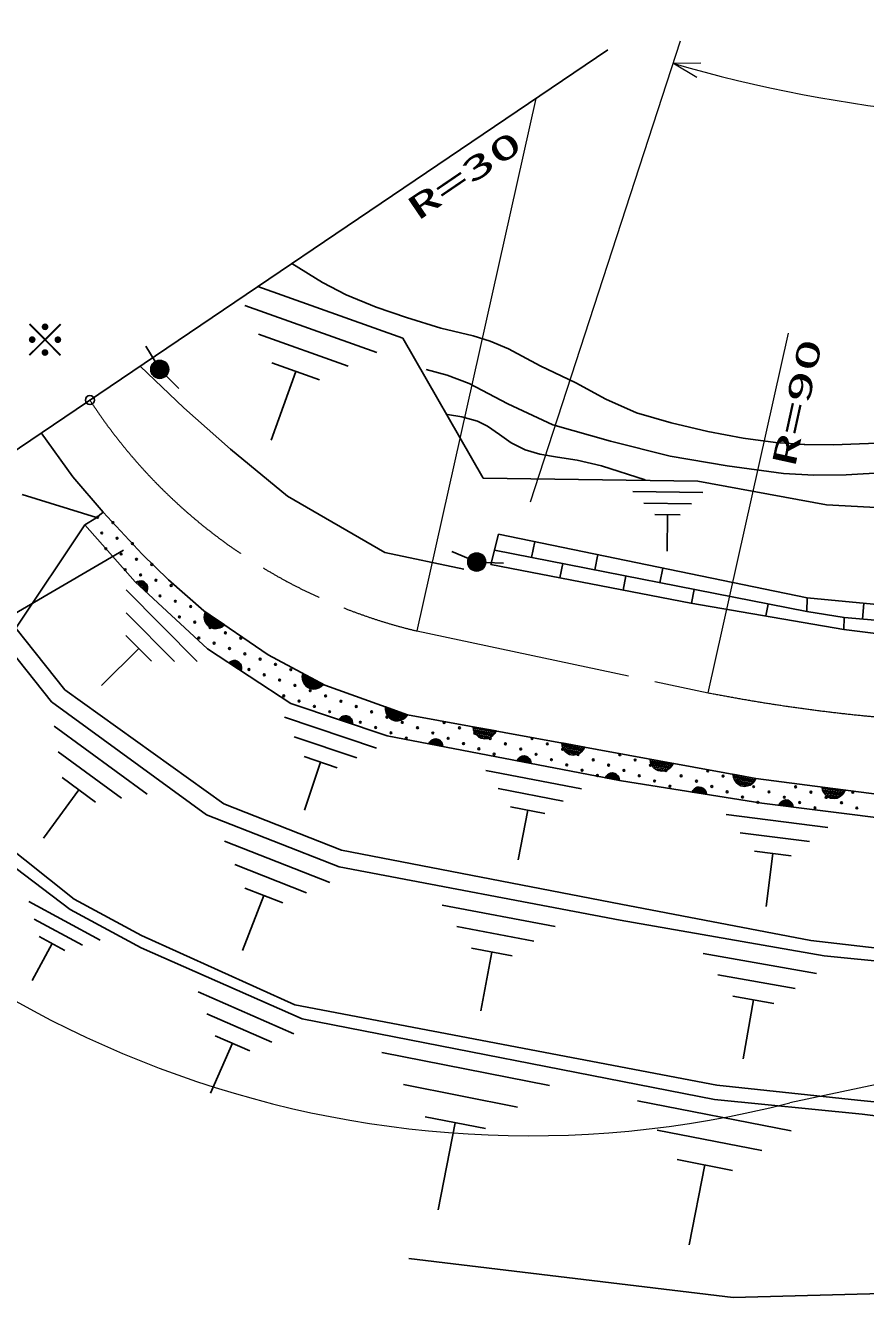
# Model space of a CAD drawing. Units: millimetres, scale not verified. Extents: x 40000 to 680000, y 20000 to 380000.
# Drawn here: x 372013 to 418626, y 271680 to 342226 of the extents above; entities that cross this region are included whole.
import ezdxf
from ezdxf.enums import TextEntityAlignment as Align

# ---------------------------------------------------------------- set-up
doc = ezdxf.new("R2010")
doc.units = ezdxf.units.MM
doc.header["$LTSCALE"] = 1000
doc.header["$PDMODE"] = 32
doc.header["$PDSIZE"] = 500
doc.linetypes.add('CHAIN', pattern=[18.5, 12, -1.5, 3.5, -1.5])
for name, color, linetype, lineweight in [('M-BGD', 7, 'Continuous', 25), ('M-BMK', 2, 'CHAIN', 13), ('M-STR-HTXT', 7, 'Continuous', 13), ('M-STR-STRC', 7, 'Continuous', 25)]:
    doc.layers.add(name, color=color, linetype=linetype, lineweight=lineweight)
doc.layers.add('M-OTRS', color=6, linetype='Continuous')
doc.styles.add('ＭＳ ゴシック', font='')
doc.styles.get('ＭＳ ゴシック').set_extended_font_data('MS Gothic')

msp = doc.modelspace()

# ---------------------------------------------------------------- linework, layer by layer
at = {"layer": 'M-BGD'}
for p, q in [((352801, 306039), (404320, 340880)), ((386802, 329033), (388493, 327980)), ((386802, 329033), (388493, 327980)), ((386802, 329033), (388493, 327980)), ((384906, 327751), (392952, 324888)), ((388493, 327980), (389808, 327284)), ((388493, 327980), (389808, 327284)), ((388493, 327980), (389808, 327284)), ((384180, 326692), (391518, 324081)), ((389808, 327284), (391472, 326601)), ((389808, 327284), (391472, 326601)), ((391472, 326601), (393153, 326022)), ((391472, 326601), (393153, 326022)), ((393153, 326022), (395065, 325447)), ((393153, 326022), (395065, 325447)), ((393153, 326022), (395065, 325447)), ((395065, 325447), (396845, 325011)), ((395065, 325447), (396845, 325011)), ((395065, 325447), (396845, 325011)), ((389926, 323325), (384937, 325100)), ((392952, 324888), (397402, 317122)), ((396845, 325011), (397799, 324724)), ((396845, 325011), (397799, 324724)), ((397799, 324724), (398816, 324290)), ((397799, 324724), (398816, 324290)), ((379208, 323584), (378696, 324441)), ((398816, 324290), (400565, 323349)), ((398816, 324290), (400565, 323349)), ((398816, 324290), (400565, 323349)), ((398816, 324290), (400565, 323349)), ((378383, 323339), (380802, 321028)), ((385693, 323508), (388335, 322568)), ((394243, 323140), (395404, 322830)), ((394243, 323140), (395404, 322830)), ((394243, 323140), (395404, 322830)), ((400565, 323349), (402547, 322402)), ((400565, 323349), (402547, 322402)), ((400565, 323349), (402547, 322402)), ((379815, 322801), (380520, 322093)), ((387014, 323038), (385656, 319223)), ((395404, 322830), (396630, 322377)), ((395404, 322830), (396630, 322377)), ((395404, 322830), (396630, 322377)), ((402547, 322402), (404213, 321507)), ((396630, 322377), (398769, 321250)), ((396630, 322377), (398769, 321250)), ((380802, 321028), (383398, 318725)), ((398769, 321250), (401280, 320074)), ((404213, 321507), (405914, 320742)), ((395438, 320659), (396226, 320527)), ((395438, 320659), (396226, 320527)), ((395438, 320659), (396226, 320527)), ((395438, 320659), (396226, 320527)), ((395438, 320659), (396226, 320527)), ((396226, 320527), (397087, 320275)), ((396226, 320527), (397087, 320275)), ((396226, 320527), (397087, 320275)), ((396226, 320527), (397087, 320275)), ((396226, 320527), (397087, 320275)), ((405914, 320742), (407835, 320182)), ((405914, 320742), (407835, 320182)), ((372891, 319625), (374637, 317192)), ((397087, 320275), (397657, 320000)), ((397087, 320275), (397657, 320000)), ((397087, 320275), (397657, 320000)), ((397087, 320275), (397657, 320000)), ((397087, 320275), (397657, 320000)), ((397657, 320000), (398315, 319549)), ((397657, 320000), (398315, 319549)), ((397657, 320000), (398315, 319549)), ((397657, 320000), (398315, 319549)), ((401280, 320074), (404474, 319172)), ((407835, 320182), (409871, 319702)), ((407835, 320182), (409871, 319702)), ((409871, 319702), (411833, 319335)), ((398315, 319549), (398967, 319086)), ((398315, 319549), (398967, 319086)), ((398315, 319549), (398967, 319086)), ((398967, 319086), (399742, 318691)), ((398967, 319086), (399742, 318691)), ((398967, 319086), (399742, 318691)), ((404474, 319172), (407789, 318347)), ((411833, 319335), (413636, 319101)), ((413636, 319101), (415247, 318981)), ((413636, 319101), (415228, 318982)), ((413636, 319101), (415228, 318982)), ((415228, 318982), (416843, 318964)), ((415228, 318982), (416843, 318964)), ((416843, 318964), (420786, 319119)), ((383398, 318725), (386555, 316115)), ((399742, 318691), (400557, 318442)), ((399742, 318691), (400557, 318442)), ((400557, 318442), (401541, 318279)), ((400557, 318442), (401541, 318279)), ((401541, 318279), (402616, 318124)), ((401541, 318279), (402616, 318124)), ((401541, 318279), (402616, 318124)), ((407789, 318347), (410939, 317812)), ((407789, 318347), (410939, 317812)), ((402616, 318124), (403977, 317805)), ((402616, 318124), (403977, 317805)), ((402616, 318124), (403977, 317805)), ((403977, 317805), (404053, 317785)), ((403977, 317805), (406402, 317028)), ((410939, 317812), (414081, 317387)), ((410939, 317812), (414081, 317387)), ((374637, 317192), (376329, 315238)), ((397402, 317122), (409319, 316954)), ((409319, 316954), (416456, 315649)), ((414081, 317387), (415758, 317290)), ((414081, 317387), (415758, 317290)), ((415758, 317290), (417557, 317300)), ((415758, 317290), (417557, 317300)), ((417557, 317300), (419761, 317429)), ((371828, 316209), (375952, 314938)), ((386555, 316115), (391959, 313007)), ((405710, 316374), (409604, 316319)), ((408972, 315705), (406325, 315742)), ((416456, 315649), (424976, 315184)), ((375300, 314526), (375910, 314905)), ((375910, 314905), (376329, 315238)), ((376329, 315238), (378485, 312911)), ((406939, 315110), (408341, 315091)), ((407640, 315100), (407611, 313076)), ((371485, 308804), (375300, 314526)), ((378109, 311371), (375300, 314526)), ((398268, 314019), (397841, 312332)), ((415383, 310481), (398268, 314019)), ((400269, 313605), (400096, 312726)), ((378485, 312911), (379951, 311478)), ((391959, 313007), (396345, 312077)), ((396589, 312664), (395668, 313050)), ((398043, 313130), (415359, 309719)), ((403771, 312881), (403604, 312034)), ((397548, 312448), (398545, 312402)), ((397841, 312332), (408933, 310193)), ((401671, 311593), (401827, 312385)), ((407379, 312136), (407218, 311322)), ((382117, 307661), (378109, 311371)), ((378143, 311343), (378233, 311391)), ((378723, 310793), (378143, 311343)), ((378211, 311368), (378743, 310862)), ((378233, 311391), (378322, 311416)), ((378764, 310930), (378278, 311392)), ((378322, 311416), (378435, 311419)), ((378357, 311405), (378774, 311009)), ((378435, 311419), (378526, 311399)), ((378771, 311100), (378447, 311408)), ((378526, 311399), (378618, 311356)), ((378549, 311377), (378735, 311201)), ((378618, 311356), (378710, 311268)), ((378710, 311268), (378758, 311179)), ((378758, 311179), (378783, 311089)), ((379951, 311478), (381906, 309759)), ((405172, 310918), (405325, 311695)), ((377601, 310924), (381541, 306957)), ((378765, 310885), (378723, 310793)), ((378786, 310976), (378765, 310885)), ((378783, 311089), (378786, 310976)), ((408968, 310187), (409118, 310948)), ((415359, 309719), (415383, 310481)), ((422828, 309766), (415383, 310481)), ((381906, 309759), (385483, 307319)), ((381942, 309547), (381985, 309705)), ((381985, 309705), (383064, 308983)), ((408933, 310193), (417421, 308735)), ((413095, 309478), (413225, 310139)), ((415359, 309719), (417431, 309394)), ((418534, 310178), (418459, 309306)), ((380276, 306961), (377597, 309659)), ((381934, 309396), (381942, 309547)), ((381970, 309215), (381934, 309396)), ((381941, 309453), (382848, 308847)), ((382913, 308897), (381963, 309532)), ((382740, 308826), (381963, 309345)), ((382034, 309079), (381970, 309215)), ((381984, 309237), (382632, 308804)), ((381985, 309611), (382978, 308948)), ((382135, 308949), (382034, 309079)), ((382481, 308812), (382049, 309100)), ((417431, 309394), (417421, 308735)), ((417431, 309394), (422715, 308940)), ((374193, 305381), (371485, 308804)), ((377592, 308394), (379011, 306966)), ((382308, 308833), (382135, 308949)), ((382466, 308790), (382308, 308833)), ((382617, 308783), (382466, 308790)), ((382797, 308818), (382617, 308783)), ((382934, 308883), (382797, 308818)), ((383064, 308983), (382934, 308883)), ((417421, 308735), (422033, 308132)), ((370676, 308202), (373467, 304725)), ((378301, 307680), (376238, 305631)), ((386737, 304633), (382117, 307661)), ((383305, 306875), (383384, 306938)), ((383367, 306911), (383983, 306512)), ((383384, 306938), (383468, 306979)), ((383991, 306583), (383428, 306948)), ((383468, 306979), (383578, 307003)), ((383503, 306975), (383986, 306662)), ((383578, 307003), (383671, 307000)), ((383967, 306751), (383591, 306994)), ((383671, 307000), (383769, 306974)), ((383698, 306982), (383912, 306843)), ((383769, 306974), (383876, 306905)), ((383876, 306905), (383939, 306826)), ((385483, 307319), (388621, 305637)), ((383975, 306441), (383305, 306875)), ((383939, 306826), (383980, 306742)), ((384001, 306539), (383975, 306441)), ((383980, 306742), (384004, 306632)), ((384004, 306632), (384001, 306539)), ((387373, 306129), (387400, 306291)), ((387400, 306291), (388545, 305678)), ((387409, 306198), (388462, 305634)), ((387380, 305978), (387373, 306129)), ((387433, 305802), (387380, 305978)), ((387382, 306036), (388343, 305521)), ((388402, 305578), (387396, 306117)), ((388237, 305489), (387414, 305931)), ((387511, 305672), (387433, 305802)), ((387445, 305825), (388132, 305457)), ((387624, 305553), (387511, 305672)), ((387981, 305450), (387523, 305695)), ((387807, 305455), (387624, 305553)), ((388295, 305488), (388120, 305435)), ((388425, 305565), (388295, 305488)), ((388545, 305678), (388425, 305565)), ((388621, 305637), (393220, 303998)), ((383026, 299059), (374193, 305381)), ((387968, 305427), (387807, 305455)), ((388120, 305435), (387968, 305427)), ((373467, 304725), (382060, 298452)), ((392090, 302834), (386737, 304633)), ((391994, 304270), (391997, 304434)), ((392024, 304121), (391994, 304270)), ((391997, 304434), (393220, 303998)), ((392017, 304179), (393044, 303813)), ((393095, 303878), (392019, 304261)), ((392020, 304343), (393145, 303942)), ((392103, 303956), (392024, 304121)), ((392944, 303766), (392064, 304080)), ((373602, 303370), (378764, 299602)), ((386385, 303865), (391496, 302146)), ((389410, 303735), (389471, 303815)), ((390167, 303480), (389410, 303735)), ((389461, 303785), (390157, 303551)), ((389471, 303815), (389542, 303876)), ((390147, 303622), (389511, 303835)), ((389542, 303876), (389643, 303926)), ((389577, 303881), (390122, 303697)), ((389643, 303926), (389734, 303946)), ((390082, 303778), (389658, 303921)), ((389734, 303946), (389835, 303946)), ((389764, 303936), (390007, 303854)), ((389835, 303946), (389956, 303905)), ((389956, 303905), (390037, 303844)), ((390037, 303844), (390097, 303773)), ((390097, 303773), (390148, 303672)), ((390148, 303672), (390167, 303581)), ((390167, 303581), (390167, 303480)), ((392199, 303839), (392103, 303956)), ((392111, 303980), (392845, 303719)), ((392328, 303737), (392199, 303839)), ((392696, 303689), (392207, 303863)), ((392524, 303668), (392328, 303737)), ((392688, 303664), (392524, 303668)), ((392836, 303694), (392688, 303664)), ((393002, 303773), (392836, 303694)), ((393119, 303869), (393002, 303773)), ((393220, 303998), (393119, 303869)), ((393220, 303998), (412546, 300464)), ((390403, 301603), (386928, 302772)), ((405088, 300334), (392090, 302834)), ((394682, 302644), (394782, 302658)), ((394782, 302658), (394908, 302633)), ((396877, 303171), (396854, 303334)), ((396854, 303334), (398131, 303100)), ((396931, 303029), (396877, 303171)), ((396891, 303248), (398066, 303033)), ((398027, 302961), (396903, 303166)), ((396914, 303085), (397987, 302889)), ((397035, 302878), (396931, 303029)), ((397896, 302826), (396977, 302995)), ((397149, 302778), (397035, 302878)), ((397040, 302904), (397806, 302764)), ((397293, 302699), (397149, 302778)), ((397664, 302711), (397153, 302804)), ((397497, 302662), (397293, 302699)), ((397659, 302685), (397497, 302662)), ((397801, 302738), (397659, 302685)), ((397952, 302843), (397801, 302738)), ((398052, 302956), (397952, 302843)), ((398131, 303100), (398052, 302956)), ((377335, 299379), (373825, 301941)), ((394389, 302391), (394439, 302480)), ((395174, 302241), (394389, 302391)), ((394433, 302448), (395154, 302309)), ((394439, 302480), (394501, 302549)), ((395135, 302378), (394476, 302505)), ((394501, 302549), (394594, 302612)), ((394535, 302559), (395100, 302450)), ((394594, 302612), (394682, 302644)), ((395049, 302525), (394610, 302609)), ((394713, 302638), (394964, 302590)), ((394908, 302633), (394996, 302584)), ((394996, 302584), (395065, 302522)), ((395065, 302522), (395128, 302428)), ((395128, 302428), (395160, 302341)), ((395160, 302341), (395174, 302241)), ((401788, 302273), (401765, 302436)), ((401765, 302436), (403042, 302202)), ((401842, 302131), (401788, 302273)), ((401802, 302350), (402977, 302135)), ((402938, 302063), (401814, 302268)), ((401826, 302187), (402898, 301991)), ((401946, 301980), (401842, 302131)), ((402807, 301928), (401888, 302096)), ((402060, 301880), (401946, 301980)), ((401951, 302006), (402717, 301866)), ((402863, 301944), (402712, 301840)), ((402963, 302058), (402863, 301944)), ((403042, 302202), (402963, 302058)), ((387471, 301679), (389311, 301061)), ((388391, 301370), (387497, 298712)), ((399288, 301449), (399338, 301537)), ((400072, 301299), (399288, 301449)), ((399331, 301506), (400053, 301367)), ((399338, 301537), (399400, 301607)), ((400034, 301436), (399375, 301563)), ((399400, 301607), (399493, 301670)), ((399434, 301617), (399999, 301508)), ((399493, 301670), (399581, 301702)), ((399948, 301583), (399509, 301667)), ((399581, 301702), (399681, 301715)), ((399612, 301696), (399863, 301648)), ((399681, 301715), (399806, 301691)), ((399806, 301691), (399894, 301642)), ((399894, 301642), (399964, 301580)), ((399964, 301580), (400027, 301486)), ((400027, 301486), (400059, 301399)), ((400059, 301399), (400072, 301299)), ((402204, 301801), (402060, 301880)), ((402575, 301812), (402064, 301906)), ((402408, 301764), (402204, 301801)), ((402570, 301787), (402408, 301764)), ((402712, 301840), (402570, 301787)), ((406700, 301375), (406676, 301537)), ((406676, 301537), (407953, 301304)), ((406753, 301233), (406700, 301375)), ((406714, 301451), (407888, 301237)), ((407849, 301165), (406725, 301370)), ((406737, 301289), (407809, 301093)), ((407953, 301304), (407874, 301160)), ((397562, 300912), (402857, 299894)), ((404191, 300507), (404240, 300595)), ((404234, 300563), (404956, 300425)), ((404240, 300595), (404302, 300664)), ((404936, 300493), (404277, 300620)), ((404302, 300664), (404396, 300727)), ((404337, 300674), (404901, 300565)), ((404396, 300727), (404483, 300759)), ((404851, 300640), (404411, 300724)), ((404483, 300759), (404583, 300773)), ((404515, 300753), (404766, 300705)), ((404583, 300773), (404709, 300749)), ((404709, 300749), (404797, 300699)), ((404797, 300699), (404866, 300637)), ((404866, 300637), (404930, 300543)), ((404930, 300543), (404962, 300456)), ((406857, 301082), (406753, 301233)), ((407719, 301030), (406799, 301198)), ((406971, 300982), (406857, 301082)), ((406862, 301108), (407628, 300968)), ((407115, 300903), (406971, 300982)), ((407486, 300914), (406975, 301008)), ((407319, 300866), (407115, 300903)), ((407482, 300889), (407319, 300866)), ((407623, 300942), (407482, 300889)), ((407774, 301046), (407623, 300942)), ((407874, 301160), (407774, 301046)), ((411292, 300535), (411269, 300697)), ((411269, 300697), (412546, 300464)), ((411345, 300393), (411292, 300535)), ((411306, 300612), (412481, 300397)), ((412441, 300325), (411318, 300530)), ((374977, 299834), (373018, 297150)), ((374048, 300512), (375906, 299156)), ((401846, 299210), (398246, 299902)), ((404975, 300356), (404191, 300507)), ((404962, 300456), (404975, 300356)), ((412865, 299102), (405088, 300334)), ((409050, 299803), (409109, 299875)), ((409749, 299725), (409086, 299830)), ((409109, 299875), (409201, 299941)), ((409143, 299886), (409711, 299796)), ((409201, 299941), (409287, 299976)), ((409658, 299869), (409217, 299939)), ((409287, 299976), (409387, 299993)), ((409319, 299971), (409571, 299931)), ((409387, 299993), (409513, 299973)), ((409513, 299973), (409603, 299926)), ((409603, 299926), (409674, 299866)), ((409674, 299866), (409741, 299775)), ((411329, 300449), (412402, 300253)), ((411450, 300242), (411345, 300393)), ((412311, 300190), (411392, 300358)), ((411564, 300142), (411450, 300242)), ((411454, 300268), (412221, 300128)), ((411707, 300063), (411564, 300142)), ((412079, 300074), (411568, 300168)), ((411912, 300026), (411707, 300063)), ((412074, 300049), (411912, 300026)), ((412216, 300102), (412074, 300049)), ((412367, 300206), (412216, 300102)), ((412467, 300320), (412367, 300206)), ((412546, 300464), (412467, 300320)), ((412546, 300464), (421026, 299357)), ((416241, 299825), (416209, 299986)), ((416209, 299986), (417497, 299818)), ((416301, 299686), (416241, 299825)), ((416251, 299902), (417435, 299747)), ((409003, 299714), (409050, 299803)), ((409792, 299589), (409003, 299714)), ((409045, 299772), (409770, 299657)), ((409741, 299775), (409775, 299688)), ((409775, 299688), (409792, 299589)), ((413864, 299074), (413921, 299147)), ((413921, 299147), (414011, 299216)), ((413955, 299159), (414526, 299087)), ((414011, 299216), (414096, 299254)), ((414470, 299159), (414026, 299214)), ((414096, 299254), (414195, 299274)), ((414127, 299250), (414381, 299218)), ((414195, 299274), (414322, 299258)), ((414322, 299258), (414413, 299214)), ((414413, 299214), (414486, 299157)), ((414486, 299157), (414555, 299068)), ((417399, 299674), (416267, 299821)), ((416282, 299741), (417363, 299600)), ((416413, 299540), (416301, 299686)), ((417276, 299533), (416349, 299653)), ((416532, 299446), (416413, 299540)), ((416416, 299566), (417189, 299465)), ((416680, 299375), (416532, 299446)), ((417050, 299405), (416535, 299472)), ((416885, 299348), (416680, 299375)), ((417047, 299379), (416885, 299348)), ((417185, 299440), (417047, 299379)), ((417331, 299552), (417185, 299440)), ((417425, 299670), (417331, 299552)), ((417497, 299818), (417425, 299670)), ((382060, 298452), (389418, 295573)), ((389556, 296491), (383026, 299059)), ((398930, 298892), (400836, 298525)), ((399883, 298709), (399354, 295955)), ((410885, 298466), (416532, 297752)), ((422223, 297931), (412865, 299102)), ((413820, 298982), (413864, 299074)), ((414613, 298883), (413820, 298982)), ((413860, 299042), (414589, 298951)), ((414565, 299018), (413900, 299101)), ((414555, 299068), (414593, 298982)), ((414593, 298982), (414613, 298883)), ((374717, 293766), (370603, 297052)), ((415514, 296963), (411674, 297448)), ((370213, 296451), (374502, 293196)), ((383052, 296996), (388910, 294704)), ((405042, 293496), (389556, 296491)), ((412464, 296431), (414496, 296173)), ((413480, 296302), (413109, 293366)), ((387606, 294133), (383622, 295692)), ((389418, 295573), (405002, 292616)), ((384193, 294388), (386302, 293563)), ((372201, 293643), (376155, 291508)), ((378458, 291763), (374717, 293766)), ((385247, 293975), (384055, 290929)), ((415592, 291472), (405042, 293496)), ((374502, 293196), (378429, 291076)), ((395134, 293445), (401412, 292254)), ((375181, 291217), (372492, 292669)), ((400217, 291440), (395947, 292250)), ((405002, 292616), (416337, 290627)), ((372783, 291695), (374206, 290926)), ((386960, 287906), (378458, 291763)), ((421676, 290772), (415592, 291472)), ((373495, 291311), (372385, 289255)), ((378429, 291076), (387373, 287137)), ((396761, 291055), (399022, 290626)), ((397891, 290840), (397272, 287576)), ((409607, 290759), (415902, 289655)), ((416337, 290627), (421701, 290085)), ((414718, 288824), (410438, 289575)), ((381600, 288642), (386900, 286308)), ((410365, 283456), (386960, 287906)), ((411268, 288392), (413534, 287994)), ((412401, 288193), (411827, 284920)), ((385679, 285834), (382075, 287421)), ((387373, 287137), (410242, 282658)), ((383503, 285779), (382290, 283023)), ((382549, 286200), (384457, 285359)), ((391787, 285268), (401096, 283445)), ((399315, 282247), (392985, 283487)), ((410365, 283456), (418177, 282635)), ((405972, 282596), (414497, 280927)), ((410242, 282658), (418435, 281842)), ((421804, 282253), (418177, 282635)), ((394182, 281706), (397534, 281049)), ((418435, 281842), (422158, 281384)), ((395858, 281378), (394910, 276537)), ((412866, 279830), (407069, 280965)), ((408166, 279334), (411235, 278733)), ((409701, 279033), (408833, 274600)), ((411276, 271680), (393291, 273852)), ((425215, 272046), (411276, 271680))]:
    msp.add_line(p, q, dxfattribs=at)
for centre, radius in [((379463, 323155), 499), ((379463, 323155), 439), ((379463, 323155), 379), ((379463, 323155), 320), ((379463, 323155), 260), ((379463, 323155), 200), ((379463, 323155), 140), ((379463, 323155), 79.9), ((379463, 323155), 20), ((376018, 314950), 49.9), ((376868, 314656), 49.9), ((376245, 314079), 49.9), ((376473, 313209), 49.9), ((377096, 313786), 49.9), ((377946, 313493), 49.9), ((377323, 312916), 49.9), ((378174, 312622), 49.9), ((397049, 312471), 499), ((397049, 312471), 439), ((397049, 312471), 379), ((397049, 312471), 320), ((397049, 312471), 260), ((397049, 312471), 200), ((397049, 312471), 140), ((397049, 312471), 79.9), ((377551, 312045), 49.9), ((379024, 312329), 49.9), ((397049, 312471), 20), ((378401, 311752), 49.9), ((379252, 311458), 49.9), ((380102, 311165), 49.9), ((379479, 310588), 49.9), ((380330, 310294), 49.9), ((381180, 310001), 49.9), ((380557, 309424), 49.9), ((381408, 309131), 49.9), ((381635, 308260), 49.9), ((382258, 308837), 49.9), ((383109, 308544), 49.9), ((383959, 308250), 49.9), ((382486, 307967), 49.9), ((383336, 307673), 49.9), ((384187, 307380), 49.9), ((385037, 307086), 49.9), ((383564, 306803), 49.9), ((384414, 306509), 49.9), ((385265, 306216), 49.9), ((385888, 306793), 49.9), ((386738, 306499), 49.9), ((386115, 305922), 49.9), ((386966, 305629), 49.9), ((386343, 305052), 49.9), ((387193, 304759), 49.9), ((387816, 305335), 49.9), ((388666, 305042), 49.9), ((389517, 304749), 49.9), ((388044, 304465), 49.9), ((388894, 304172), 49.9), ((390367, 304455), 49.9), ((391218, 304162), 49.9), ((389744, 303878), 49.9), ((390595, 303585), 49.9), ((392068, 303868), 49.9), ((392919, 303575), 49.9), ((395242, 303565), 49.9), ((391445, 303291), 49.9), ((392296, 302998), 49.9), ((393146, 302704), 49.9), ((393769, 303281), 49.9), ((394619, 302988), 49.9), ((395470, 302694), 49.9), ((396093, 303271), 49.9), ((396943, 302978), 49.9), ((397794, 302684), 49.9), ((400117, 302674), 49.9), ((396320, 302401), 49.9), ((397171, 302107), 49.9), ((398644, 302391), 49.9), ((399494, 302097), 49.9), ((400968, 302381), 49.9), ((401818, 302087), 49.9), ((398021, 301814), 49.9), ((400345, 301804), 49.9), ((401195, 301510), 49.9), ((402046, 301217), 49.9), ((402669, 301794), 49.9), ((403519, 301500), 49.9), ((404369, 301207), 49.9), ((404992, 301784), 49.9), ((405843, 301490), 49.9), ((406693, 301197), 49.9), ((402896, 300923), 49.9), ((403747, 300630), 49.9), ((405220, 300913), 49.9), ((406070, 300620), 49.9), ((407543, 300903), 49.9), ((408394, 300610), 49.9), ((409867, 300893), 49.9), ((410718, 300600), 49.9), ((406921, 300326), 49.9), ((407771, 300033), 49.9), ((409244, 300316), 49.9), ((410095, 300023), 49.9), ((411568, 300306), 49.9), ((412418, 300013), 49.9), ((414742, 300003), 49.9), ((410945, 299729), 49.9), ((411796, 299436), 49.9), ((412646, 299142), 49.9), ((413269, 299719), 49.9), ((414119, 299426), 49.9), ((414970, 299132), 49.9), ((415593, 299709), 49.9), ((416443, 299416), 49.9), ((417293, 299122), 49.9), ((417916, 299699), 49.9), ((415820, 298839), 49.9), ((418144, 298829), 49.9)]:
    msp.add_circle(centre, radius, dxfattribs=at)
at = {"layer": 'M-BMK'}
msp.add_line((393730, 308645), (409894, 305220), dxfattribs=at)
for centre, radius, start, end in [((400700, 337779), 29956, 213.03492, 256.54494), ((427909, 397699), 94218, 258.97683, 280.20515)]:
    msp.add_arc(centre, radius, start, end, dxfattribs=at)
at = {"layer": 'M-OTRS'}
msp.add_point((375587, 321448), dxfattribs=at)
at = {"layer": 'M-STR-HTXT'}
for p, q in [((408330, 341363), (400011, 315797)), ((407930, 340134), (409486, 340147)), ((409267, 339338), (407930, 340134)), ((400324, 338178), (393730, 308645)), ((409894, 305220), (414342, 325167)), ((482049, 296860), (414429, 282478))]:
    msp.add_line(p, q, dxfattribs=at)
for centre, radius, start, end in [((429842, 415368), 78360, 253.76346, 296.7334), ((399981, 338824), 58169, 214.25452, 284.3817)]:
    msp.add_arc(centre, radius, start, end, dxfattribs=at)
at = {"layer": 'M-STR-STRC'}
msp.add_line((363658, 305070), (377449, 313126), dxfattribs=at)

# ---------------------------------------------------------------- texts
at = {"layer": 'M-STR-HTXT', "style": 'ＭＳ ゴシック', "width": 2}
for s, rotation, p in [('R=30', 34.249, (394006, 331032)), ('R=90', 77.649, (415089, 317585))]:
    msp.add_text(s, height=1320, rotation=rotation, dxfattribs=at).set_placement(p, align=Align.BOTTOM_LEFT)
at = {"layer": 'M-STR-HTXT', "style": 'ＭＳ ゴシック'}
msp.add_text('※', height=1833, rotation=359.849, dxfattribs=at).set_placement((371846, 323304), align=Align.BOTTOM_LEFT)

doc.saveas('drawing.dxf')
